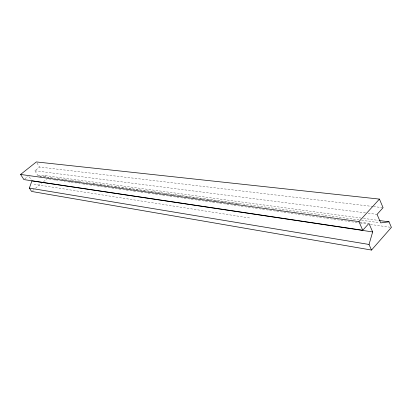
<?xml version="1.0" encoding="UTF-8"?>
<svg xmlns="http://www.w3.org/2000/svg" width="412" height="412" viewBox="0 0 412 412"><rect width="100%" height="100%" fill="white"/><g stroke="black" fill="none" stroke-linecap="round" stroke-linejoin="round"><path stroke-width="0.31" stroke-dasharray="2.06 1.54" d="M32.553 190.627L35.041 188.603M35.54 188.196L41.514 183.33M43.507 181.707L46.994 178.87M24.859 178.829L28.171 176.176M359.063 219.926L38.125 175.873L34.896 170.784L39.552 167.056L372.86 206.489M38.125 175.873L44.882 175.512L361 218.051M373.499 206.561L383.078 207.694M34.896 170.784L365.573 212.911M368.127 213.236L377.062 214.374M363.549 218.396L378.211 220.368M361.607 220.271L379.437 222.722M40.026 176.47L41.298 176.645M43.847 177L45.124 177.175M47.674 177.526L48.951 177.701M51.5 178.056L52.777 178.231M58.514 179.019L59.786 179.199M62.341 179.55L63.613 179.725M66.162 180.075L67.439 180.255M69.989 180.605L71.266 180.78M74.454 181.218L76.364 181.486M77.003 181.574L80.191 182.011M80.829 182.099L82.101 182.274M88.477 183.155L89.754 183.33M92.303 183.685L94.853 184.035M95.491 184.123L98.679 184.561M99.318 184.648L102.506 185.091M103.144 185.179L106.332 185.616M106.971 185.704L108.243 185.884M110.792 186.234L112.069 186.409M114.618 186.76L117.168 187.115M117.806 187.203L120.994 187.64M121.633 187.728L124.821 188.171M125.459 188.258L128.647 188.696M129.286 188.784L135.661 189.664M136.295 189.752L139.483 190.19M140.121 190.282L143.309 190.72M143.948 190.808L147.136 191.245M147.774 191.333L157.976 192.744M158.61 192.831L161.798 193.269M162.436 193.357L165.624 193.8M166.263 193.887L184.113 196.349M184.751 196.436L238.945 203.914M360.016 222.15L367.664 223.222M49.543 179.225L50.815 179.405M53.359 179.766L55.908 180.121M56.542 180.214L57.819 180.394M60.363 180.75L61.635 180.93M64.184 181.29L65.457 181.471M68.001 181.826L70.55 182.186M71.183 182.279L74.366 182.727M75.005 182.815L76.277 182.995M78.826 183.355L80.098 183.531M82.642 183.891L85.191 184.252M85.83 184.339L89.013 184.787M89.646 184.88L92.829 185.328M93.467 185.415L94.739 185.596M97.289 185.956L99.833 186.312M100.471 186.404L103.654 186.852M104.288 186.94L107.47 187.393M108.109 187.481L111.291 187.929M111.93 188.016L114.474 188.377M115.113 188.469L118.296 188.917M118.929 189.005L122.117 189.453M122.75 189.546L132.937 190.977M133.576 191.07L136.758 191.518M137.392 191.606L151.4 193.583M152.033 193.671L359.568 222.918M360.206 223.005L367.21 223.994M370.393 224.442L391.4 227.403M34.067 184.272L250.609 218.118M29.293 176.815L31.25 179.874M36.977 162.961L39.552 167.056M44.882 175.512L45.789 176.949"/><path stroke-width="0.62" d="M371.511 250.063L369.034 244.46L372.659 231.935L368.936 223.402L362.756 230.267L23.911 179.586L20.6 174.451L36.333 161.937L379.442 199.094L383.078 207.694L377.062 214.374L380.714 222.897L389.041 221.826L391.4 227.403L371.511 250.063L31.554 191.441L29.381 188.073L31.904 180.894L372.659 231.935M20.6 174.451L358.934 221.62L379.442 199.094M379.483 220.538L389.041 221.826M29.381 188.073L369.034 244.46M358.934 221.62L362.756 230.267"/></g></svg>
